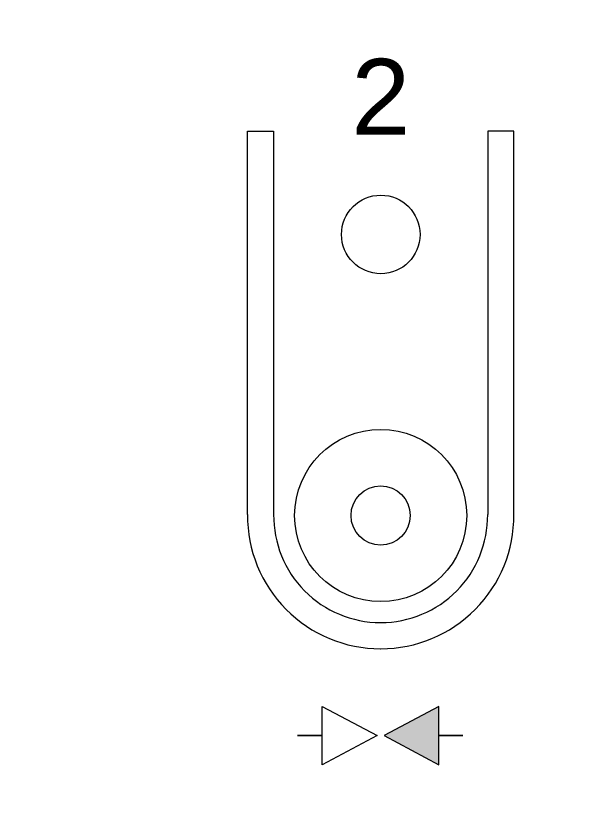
# Model space of a CAD drawing. Header units: millimetres. Extents: x -174 to 283928, y 1291 to 21053.
# Drawn here: x 10747.61 to 10760.99, y 19724.6 to 19742.79 of the extents above; entities that cross this region are included whole.
import ezdxf
from ezdxf.enums import TextEntityAlignment as Align

# ---------------------------------------------------------------- set-up
doc = ezdxf.new("R2010")
doc.units = ezdxf.units.MM
doc.layers.add('Enclosure', color=7, linetype='Continuous')
doc.layers.add('Serigraph', color=7, linetype='Continuous')
doc.styles.add('Arial', font='arial.ttf')
doc.styles.get("Standard").update_dxf_attribs({"font": 'arial.ttf'})

# ---------------------------------------------------------------- blocks, each defined once
blk = doc.blocks.new('*U211')
at = {"ltscale": 2}
blk.add_lwpolyline([(0, 20), (0, -20), (840, -20), (840, 20), (0, 20)], dxfattribs=at)
blk = doc.blocks.new('ZCL-8HT230_ENCLOSURE')
at = {"layer": 'Enclosure', "lineweight": 9}
for points in [[(22.873, 10.111), (22.873, 18.956), (23.477, 18.956), (23.477, 10.111)], [(29.021, 10.111), (29.021, 18.956), (28.417, 18.956), (28.417, 10.111)]]:
    blk.add_lwpolyline(points, dxfattribs=at)
for centre, radius in [((25.949, 16.572), 0.906), ((25.947, 10.089), 1.986), ((25.946, 10.09), 0.683)]:
    blk.add_circle(centre, radius, dxfattribs=at)
for centre, radius, start, end in [((25.947, 10.089), 3.074, 179.5912, 269.9533), ((25.947, 10.09), 2.47, 179.4912, 269.9287), ((25.946, 10.09), 2.47, 270.0713, 0.5088), ((25.947, 10.089), 3.074, 270.0467, 0.4088)]:
    blk.add_arc(centre, radius, start, end, dxfattribs=at)
blk = doc.blocks.new('ZCL-8HT230_SERIGRAPH')
at = {"layer": 'Serigraph', "lineweight": 0}
h = blk.add_hatch(color=256, dxfattribs=at)
h.dxf.hatch_style = 2
h.paths.add_polyline_path([(27.292, 4.342), (27.292, 5.682), (26.024, 5.013)])
at = {"layer": 'Serigraph', "lineweight": 5}
for points in [[(24.595, 4.342), (24.595, 5.682), (25.863, 5.013), (24.595, 4.342)], [(24.595, 5.012), (24.063, 5.012), (24.029, 5.012), (24.062, 5.012), (24.595, 5.012)], [(27.806, 5.012), (27.839, 5.012), (27.804, 5.012), (27.292, 5.012), (27.806, 5.012)]]:
    blk.add_lwpolyline(points, dxfattribs=at)
at = {"layer": 'Serigraph', "lineweight": 0}
blk.add_lwpolyline([(27.292, 4.342), (27.292, 5.682), (26.024, 5.013), (27.292, 4.342)], dxfattribs=at)
at = {"layer": 'Serigraph', "insert": (25.949, 19.746), "char_height": 1.75, "attachment_point": 5, "style": 'Arial'}
blk.add_mtext('2', dxfattribs=at)
blk = doc.blocks.new('ZCL-8HT230_ATT_DEF')
at = {"color": 5}
for tag, p in [('UFH_ACTUATOR_4', (45.375, 47.198)), ('UFH_ACTUATOR_1', (26.299, 47.198)), ('UFH_ACTUATOR_2', (32.649, 47.198)), ('UFH_ACTUATOR_3', (39.025, 47.198)), ('UFH_ACTUATOR_5', (51.7, 47.198)), ('UFH_ACTUATOR_6', (58.05, 47.198)), ('UFH_ACTUATOR_7', (64.425, 47.198)), ('UFH_ACTUATOR_8', (70.775, 47.198))]:
    blk.add_attdef(tag, p, '', height=2.5, rotation=90, dxfattribs=at)
blk.add_wipeout([(0, 45), (80, 45), (80, -45), (0, -45)])
blk.add_wipeout([(0, 45), (80, 45), (80, -45), (0, -45)])
at = {"layer": 'Enclosure'}
blk.add_blockref('ZCL-8HT230_ENCLOSURE', (0, 0), dxfattribs=at)
at = {"layer": 'Serigraph'}
blk.add_blockref('ZCL-8HT230_SERIGRAPH', (0, 0), dxfattribs=at)
at = {"color": 3, "flags": 2}
blk.add_attdef('REFERENCE', text='', height=2.5, dxfattribs=at).set_placement((16.552, 28.377), align=Align.CENTER)
at = {"color": 3}
blk.add_attdef('PHYSICAL.ADD.', text='', height=2.5, dxfattribs=at).set_placement((62.279, 28.377), align=Align.CENTER)

msp = doc.modelspace()

# ---------------------------------------------------------------- block references
at = {"color": 1}
msp.add_blockref('*U211', (10261.853, 19721.172), dxfattribs=at)

# ---------------------------------------------------------------- next in the draw order: block references
msp.add_blockref('ZCL-8HT230_ATT_DEF', (10730.087, 19721.172))

doc.saveas('drawing.dxf')
